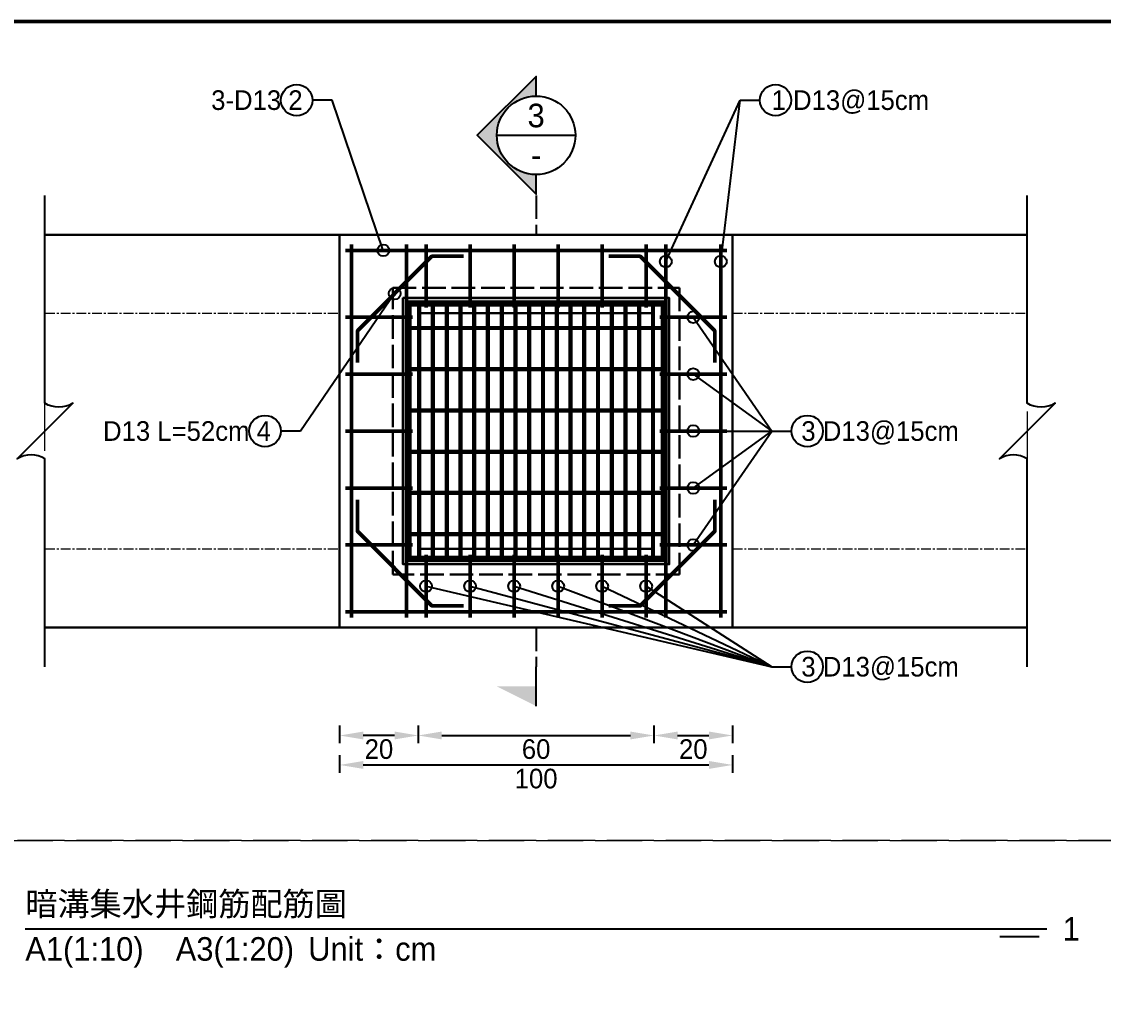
# Model space of a CAD drawing. Extents: x -7340 to 3675, y -3342 to 777.
# Drawn here: x -4635.9 to -4360.6, y -248.4 to 0 of the extents above; entities that cross this region are included whole.
import ezdxf
from ezdxf import colors
from ezdxf.entities.mleader import LeaderData, LeaderLine
from ezdxf.math import Vec2, Vec3

# ---------------------------------------------------------------- set-up
doc = ezdxf.new("R2010")
doc.units = 0
doc.header["$MEASUREMENT"] = 0
doc.linetypes.add('ACAD_ISO02W100', pattern=[15, 12, -3])
doc.linetypes.add('CENTERX2', pattern=[4, 2.5, -0.5, 0.5, -0.5])
for name, color, linetype, lineweight in [('一、3.基本-變更', 1, 'Continuous', 50), ('二、1.繪圖-既有設施', 8, 'Continuous', 20), ('二、2.繪圖-施作項目', 181, 'Continuous', 30), ('二、5.繪圖-鋼筋', 60, 'Continuous', 50), ('二、6.繪圖-其他施作項目', 35, 'Continuous', 30)]:
    doc.layers.add(name, color=color, linetype=linetype, lineweight=lineweight)
doc.layers.add('一、4.基本-隱藏', color=9, linetype='ACAD_ISO02W100', lineweight=20, plot=False)
doc.layers.add('三、3.文字-註解文字', color=2, linetype='Continuous')
doc.styles.add('次圖名(詳圖)', font='MS PGothic.ttf', dxfattribs={"height": 6})
doc.styles.add('註解文字(詳圖)', font='MS PGothic.ttf', dxfattribs={"height": 5})
doc.dimstyles.new('註解文字(詳圖)', dxfattribs={"dimtxt": 5, "dimasz": 6, "dimexe": 2, "dimexo": 5, "dimgap": 1, "dimtad": 2, "dimzin": 0, "dimdsep": 46, "dimtxsty": '註解文字(詳圖)', "dimcen": 0.1, "dimclrd": 144, "dimclre": 144, "dimclrt": 256, "dimadec": 0, "dimazin": 0, "dimtfac": 1, "dimtofl": 0, "dimtmove": 0, "dimatfit": 3, "dimfxlon": 1, "dimtolj": 1, "dimtzin": 0, "dimlwd": -1, "dimlwe": -1, "dimarcsym": 1})
pattern_1 = [(45, (-5940.3608, 109.4043), (-2.65165, 2.65165), []), (45, (-5939.477, 109.4043), (-2.65165, 2.65165), []), (45, (-5938.593, 109.4043), (-2.65165, 2.65165), []), (45, (-5937.709, 109.4043), (-2.65165, 2.65165), [])]

# ---------------------------------------------------------------- blocks, each defined once
blk = doc.blocks.new('*D331')
at = {"layer": 'Defpoints', "color": 0, "transparency": 16777216}
for p in [(-4555, -134.25), (-4535, -134.25), (-4555, -181.75)]:
    blk.add_point(p, dxfattribs=at)
at = {"layer": '三、3.文字-註解文字', "color": 144, "transparency": 16777216}
for p, q in [((-4555, -179.25), (-4555, -183.75)), ((-4535, -179.25), (-4535, -183.75)), ((-4541, -181.75), (-4549, -181.75))]:
    blk.add_line(p, q, dxfattribs=at)
for points in [[(-4549, -180.75), (-4549, -182.75), (-4555, -181.75)], [(-4541, -180.75), (-4541, -182.75), (-4535, -181.75)]]:
    blk.add_solid(points, dxfattribs=at)
at = {"layer": '三、3.文字-註解文字', "transparency": 16777216, "insert": (-4545, -185.25), "char_height": 5, "attachment_point": 5, "style": '註解文字(詳圖)'}
blk.add_mtext('\\A1;20', dxfattribs=at)
blk = doc.blocks.new('*D332')
at = {"layer": 'Defpoints', "color": 0, "transparency": 16777216}
for p in [(-4535, -134.25), (-4475, -134.25), (-4475, -181.75)]:
    blk.add_point(p, dxfattribs=at)
at = {"layer": '三、3.文字-註解文字', "color": 144, "transparency": 16777216}
for p, q in [((-4535, -179.25), (-4535, -183.75)), ((-4475, -179.25), (-4475, -183.75)), ((-4529, -181.75), (-4481, -181.75))]:
    blk.add_line(p, q, dxfattribs=at)
for points in [[(-4529, -180.75), (-4529, -182.75), (-4535, -181.75)], [(-4481, -180.75), (-4481, -182.75), (-4475, -181.75)]]:
    blk.add_solid(points, dxfattribs=at)
at = {"layer": '三、3.文字-註解文字', "transparency": 16777216, "insert": (-4505, -185.25), "char_height": 5, "attachment_point": 5, "style": '註解文字(詳圖)'}
blk.add_mtext('\\A1;60', dxfattribs=at)
blk = doc.blocks.new('*D333')
at = {"layer": 'Defpoints', "color": 0, "transparency": 16777216}
for p in [(-4475, -134.25), (-4455, -134.25), (-4455, -181.75)]:
    blk.add_point(p, dxfattribs=at)
at = {"layer": '三、3.文字-註解文字', "color": 144, "transparency": 16777216}
for p, q in [((-4475, -179.25), (-4475, -183.75)), ((-4455, -179.25), (-4455, -183.75)), ((-4469, -181.75), (-4461, -181.75))]:
    blk.add_line(p, q, dxfattribs=at)
for points in [[(-4469, -180.75), (-4469, -182.75), (-4475, -181.75)], [(-4461, -180.75), (-4461, -182.75), (-4455, -181.75)]]:
    blk.add_solid(points, dxfattribs=at)
at = {"layer": '三、3.文字-註解文字', "transparency": 16777216, "insert": (-4465, -185.25), "char_height": 5, "attachment_point": 5, "style": '註解文字(詳圖)'}
blk.add_mtext('\\A1;20', dxfattribs=at)
blk = doc.blocks.new('*D328')
at = {"layer": 'Defpoints', "color": 0, "transparency": 16777216}
for p in [(-4650, -54.25), (-4630, -54.25), (-4630, -74.25)]:
    blk.add_point(p, dxfattribs=at)
at = {"layer": '三、3.文字-註解文字', "color": 144, "transparency": 16777216}
for p, q in [((-4647.5, -54.25), (-4652, -54.25)), ((-4650, -68.25), (-4650, -60.25)), ((-4647.5, -74.25), (-4652, -74.25))]:
    blk.add_line(p, q, dxfattribs=at)
for points in [[(-4651, -60.25), (-4649, -60.25), (-4650, -54.25)], [(-4651, -68.25), (-4649, -68.25), (-4650, -74.25)]]:
    blk.add_solid(points, dxfattribs=at)
at = {"layer": '三、3.文字-註解文字', "transparency": 16777216, "insert": (-4653.5, -64.25), "char_height": 5, "attachment_point": 5, "rotation": 90, "style": '註解文字(詳圖)'}
blk.add_mtext('\\A1;20', dxfattribs=at)
blk = doc.blocks.new('*D329')
at = {"layer": 'Defpoints', "color": 0, "transparency": 16777216}
for p in [(-4630, -74.25), (-4650, -134.25), (-4630, -134.25)]:
    blk.add_point(p, dxfattribs=at)
at = {"layer": '三、3.文字-註解文字', "color": 144, "transparency": 16777216}
for p, q in [((-4647.5, -74.25), (-4652, -74.25)), ((-4650, -80.25), (-4650, -128.25)), ((-4647.5, -134.25), (-4652, -134.25))]:
    blk.add_line(p, q, dxfattribs=at)
for points in [[(-4651, -80.25), (-4649, -80.25), (-4650, -74.25)], [(-4651, -128.25), (-4649, -128.25), (-4650, -134.25)]]:
    blk.add_solid(points, dxfattribs=at)
at = {"layer": '三、3.文字-註解文字', "transparency": 16777216, "insert": (-4653.5, -104.25), "char_height": 5, "attachment_point": 5, "rotation": 90, "style": '註解文字(詳圖)'}
blk.add_mtext("\\A1;W'", dxfattribs=at)
blk = doc.blocks.new('*D330')
at = {"layer": 'Defpoints', "color": 0, "transparency": 16777216}
for p in [(-4630, -134.25), (-4650, -154.25), (-4630, -154.25)]:
    blk.add_point(p, dxfattribs=at)
at = {"layer": '三、3.文字-註解文字', "color": 144, "transparency": 16777216}
for p, q in [((-4647.5, -134.25), (-4652, -134.25)), ((-4650, -140.25), (-4650, -148.25)), ((-4647.5, -154.25), (-4652, -154.25))]:
    blk.add_line(p, q, dxfattribs=at)
for points in [[(-4651, -140.25), (-4649, -140.25), (-4650, -134.25)], [(-4651, -148.25), (-4649, -148.25), (-4650, -154.25)]]:
    blk.add_solid(points, dxfattribs=at)
at = {"layer": '三、3.文字-註解文字', "transparency": 16777216, "insert": (-4653.5, -144.25), "char_height": 5, "attachment_point": 5, "rotation": 90, "style": '註解文字(詳圖)'}
blk.add_mtext('\\A1;20', dxfattribs=at)
blk = doc.blocks.new('*D338')
at = {"layer": 'Defpoints', "color": 0, "transparency": 16777216}
for p in [(-4630, -54.25), (-4670, -154.25), (-4630, -154.25)]:
    blk.add_point(p, dxfattribs=at)
at = {"layer": '三、3.文字-註解文字', "color": 144, "transparency": 16777216}
for p, q in [((-4667.5, -54.25), (-4672, -54.25)), ((-4670, -60.25), (-4670, -148.25)), ((-4667.5, -154.25), (-4672, -154.25))]:
    blk.add_line(p, q, dxfattribs=at)
for points in [[(-4671, -60.25), (-4669, -60.25), (-4670, -54.25)], [(-4671, -148.25), (-4669, -148.25), (-4670, -154.25)]]:
    blk.add_solid(points, dxfattribs=at)
at = {"layer": '三、3.文字-註解文字', "transparency": 16777216, "insert": (-4673.5, -104.25), "char_height": 5, "attachment_point": 5, "rotation": 90, "style": '註解文字(詳圖)'}
blk.add_mtext('\\A1;W', dxfattribs=at)
blk = doc.blocks.new('_Small')
at = {"color": 0, "linetype": 'ByBlock', "lineweight": -2}
blk.add_circle((0, 0), 0.25, dxfattribs=at)
blk = doc.blocks.new('*D349')
at = {"layer": 'Defpoints', "color": 0, "transparency": 16777216}
for p in [(-4555, -134.25), (-4535, -134.25), (-4555, -181.75)]:
    blk.add_point(p, dxfattribs=at)
at = {"layer": '三、3.文字-註解文字', "color": 144, "transparency": 16777216}
for p, q in [((-4555, -179.25), (-4555, -183.75)), ((-4535, -179.25), (-4535, -183.75)), ((-4541, -181.75), (-4549, -181.75))]:
    blk.add_line(p, q, dxfattribs=at)
for points in [[(-4549, -180.75), (-4549, -182.75), (-4555, -181.75)], [(-4541, -180.75), (-4541, -182.75), (-4535, -181.75)]]:
    blk.add_solid(points, dxfattribs=at)
at = {"layer": '三、3.文字-註解文字', "transparency": 16777216, "insert": (-4545, -185.25), "char_height": 5, "attachment_point": 5, "style": '註解文字(詳圖)'}
blk.add_mtext('\\A1;20', dxfattribs=at)
blk = doc.blocks.new('*D354')
at = {"layer": 'Defpoints', "color": 0, "transparency": 16777216}
for p in [(-4555, -134.25), (-4535, -134.25), (-4555, -181.75)]:
    blk.add_point(p, dxfattribs=at)
at = {"layer": '三、3.文字-註解文字', "color": 144, "transparency": 16777216}
for p, q in [((-4555, -179.25), (-4555, -183.75)), ((-4535, -179.25), (-4535, -183.75)), ((-4541, -181.75), (-4549, -181.75))]:
    blk.add_line(p, q, dxfattribs=at)
for points in [[(-4549, -180.75), (-4549, -182.75), (-4555, -181.75)], [(-4541, -180.75), (-4541, -182.75), (-4535, -181.75)]]:
    blk.add_solid(points, dxfattribs=at)
at = {"layer": '三、3.文字-註解文字', "transparency": 16777216, "insert": (-4545, -185.25), "char_height": 5, "attachment_point": 5, "style": '註解文字(詳圖)'}
blk.add_mtext('\\A1;20', dxfattribs=at)
blk = doc.blocks.new('*D363')
at = {"layer": 'Defpoints', "color": 0, "transparency": 16777216}
for p in [(-4555, -134.25), (-4535, -134.25), (-4555, -181.75)]:
    blk.add_point(p, dxfattribs=at)
at = {"layer": '三、3.文字-註解文字', "color": 144, "transparency": 16777216}
for p, q in [((-4555, -179.25), (-4555, -183.75)), ((-4535, -179.25), (-4535, -183.75)), ((-4541, -181.75), (-4549, -181.75))]:
    blk.add_line(p, q, dxfattribs=at)
for points in [[(-4549, -180.75), (-4549, -182.75), (-4555, -181.75)], [(-4541, -180.75), (-4541, -182.75), (-4535, -181.75)]]:
    blk.add_solid(points, dxfattribs=at)
at = {"layer": '三、3.文字-註解文字', "transparency": 16777216, "insert": (-4545, -185.25), "char_height": 5, "attachment_point": 5, "style": '註解文字(詳圖)'}
blk.add_mtext('\\A1;20', dxfattribs=at)
blk = doc.blocks.new('*D375')
at = {"layer": 'Defpoints', "color": 0, "transparency": 16777216}
for p in [(-4555, -134.25), (-4535, -134.25), (-4555, -181.75)]:
    blk.add_point(p, dxfattribs=at)
at = {"layer": '三、3.文字-註解文字', "color": 144, "transparency": 16777216}
for p, q in [((-4555, -179.25), (-4555, -183.75)), ((-4535, -179.25), (-4535, -183.75)), ((-4541, -181.75), (-4549, -181.75))]:
    blk.add_line(p, q, dxfattribs=at)
for points in [[(-4549, -180.75), (-4549, -182.75), (-4555, -181.75)], [(-4541, -180.75), (-4541, -182.75), (-4535, -181.75)]]:
    blk.add_solid(points, dxfattribs=at)
at = {"layer": '三、3.文字-註解文字', "transparency": 16777216, "insert": (-4545, -185.25), "char_height": 5, "attachment_point": 5, "style": '註解文字(詳圖)'}
blk.add_mtext('\\A1;20', dxfattribs=at)
blk = doc.blocks.new('*D388')
at = {"layer": 'Defpoints', "color": 0, "transparency": 16777216}
for p in [(-4555, -134.25), (-4535, -134.25), (-4555, -181.75)]:
    blk.add_point(p, dxfattribs=at)
at = {"layer": '三、3.文字-註解文字', "color": 144, "transparency": 16777216}
for p, q in [((-4555, -179.25), (-4555, -183.75)), ((-4535, -179.25), (-4535, -183.75)), ((-4541, -181.75), (-4549, -181.75))]:
    blk.add_line(p, q, dxfattribs=at)
for points in [[(-4549, -180.75), (-4549, -182.75), (-4555, -181.75)], [(-4541, -180.75), (-4541, -182.75), (-4535, -181.75)]]:
    blk.add_solid(points, dxfattribs=at)
at = {"layer": '三、3.文字-註解文字', "transparency": 16777216, "insert": (-4545, -185.25), "char_height": 5, "attachment_point": 5, "style": '註解文字(詳圖)'}
blk.add_mtext('\\A1;20', dxfattribs=at)
blk = doc.blocks.new('*D393')
at = {"layer": 'Defpoints', "color": 0, "transparency": 16777216}
for p in [(-4555, -134.25), (-4535, -134.25), (-4555, -181.75)]:
    blk.add_point(p, dxfattribs=at)
at = {"layer": '三、3.文字-註解文字', "color": 144, "transparency": 16777216}
for p, q in [((-4555, -179.25), (-4555, -183.75)), ((-4535, -179.25), (-4535, -183.75)), ((-4541, -181.75), (-4549, -181.75))]:
    blk.add_line(p, q, dxfattribs=at)
for points in [[(-4549, -180.75), (-4549, -182.75), (-4555, -181.75)], [(-4541, -180.75), (-4541, -182.75), (-4535, -181.75)]]:
    blk.add_solid(points, dxfattribs=at)
at = {"layer": '三、3.文字-註解文字', "transparency": 16777216, "insert": (-4545, -185.25), "char_height": 5, "attachment_point": 5, "style": '註解文字(詳圖)'}
blk.add_mtext('\\A1;20', dxfattribs=at)
blk = doc.blocks.new('*D394')
at = {"layer": 'Defpoints', "color": 0, "transparency": 16777216}
for p in [(-4555, -154.25), (-4455, -154.25), (-4455, -189.25)]:
    blk.add_point(p, dxfattribs=at)
at = {"layer": '三、3.文字-註解文字', "color": 144, "transparency": 16777216}
for p, q in [((-4555, -186.75), (-4555, -191.25)), ((-4455, -186.75), (-4455, -191.25)), ((-4549, -189.25), (-4461, -189.25))]:
    blk.add_line(p, q, dxfattribs=at)
for points in [[(-4549, -188.25), (-4549, -190.25), (-4555, -189.25)], [(-4461, -188.25), (-4461, -190.25), (-4455, -189.25)]]:
    blk.add_solid(points, dxfattribs=at)
at = {"layer": '三、3.文字-註解文字', "transparency": 16777216, "insert": (-4505, -192.75), "char_height": 5, "attachment_point": 5, "style": '註解文字(詳圖)'}
blk.add_mtext('\\A1;100', dxfattribs=at)

msp = doc.modelspace()

# ---------------------------------------------------------------- hatches: boundary and pattern name
at = {"layer": '三、3.文字-註解文字'}
h = msp.add_hatch(color=256, dxfattribs=at)
h.dxf.hatch_style = 1
h.paths.add_polyline_path([(-4505, -13.943), (-4520, -28.943), (-4505, -43.943), (-4505, -38.943, -0.4142136), (-4515, -28.943, -0.4142136), (-4505, -18.943)])
h = msp.add_hatch(color=256, dxfattribs=at)
h.dxf.hatch_style = 1
h.paths.add_polyline_path([(-4515, -169.25), (-4505, -174.25), (-4505, -169.25)])
at = {"layer": '二、6.繪圖-其他施作項目'}
h = msp.add_hatch(color=256, dxfattribs=at)
h.dxf.hatch_style = 1
h.paths.add_polyline_path([(-4538.9, -138.15), (-4471.1, -138.15), (-4471.1, -70.35), (-4538.9, -70.35)])
h.paths.add_polyline_path([(-4538, -137.25), (-4472, -137.25), (-4472, -71.25), (-4538, -71.25)], flags=16)
h = msp.add_hatch(dxfattribs=at)
h.set_pattern_fill('ANSI34', color=256, scale=5)
h.set_pattern_definition(pattern_1)
h.paths.add_polyline_path([(-4473, -77.75), (-4537, -77.75), (-4537, -78.25), (-4473, -78.25)])
h = msp.add_hatch(dxfattribs=at)
h.set_pattern_fill('ANSI34', color=256, scale=5)
h.set_pattern_definition(pattern_1)
h.paths.add_polyline_path([(-4473, -88.25), (-4537, -88.25), (-4537, -88.75), (-4473, -88.75)])
h = msp.add_hatch(dxfattribs=at)
h.set_pattern_fill('ANSI34', color=256, scale=5)
h.set_pattern_definition(pattern_1)
h.paths.add_polyline_path([(-4473, -98.75), (-4537, -98.75), (-4537, -99.25), (-4473, -99.25)])
h = msp.add_hatch(dxfattribs=at)
h.set_pattern_fill('ANSI34', color=256, scale=5)
h.set_pattern_definition(pattern_1)
h.paths.add_polyline_path([(-4473, -109.25), (-4537, -109.25), (-4537, -109.75), (-4473, -109.75)])
h = msp.add_hatch(dxfattribs=at)
h.set_pattern_fill('ANSI34', color=256, scale=5)
h.set_pattern_definition(pattern_1)
h.paths.add_polyline_path([(-4473, -119.75), (-4537, -119.75), (-4537, -120.25), (-4473, -120.25)])
h = msp.add_hatch(dxfattribs=at)
h.set_pattern_fill('ANSI34', color=256, scale=5)
h.set_pattern_definition(pattern_1)
h.paths.add_polyline_path([(-4473, -130.25), (-4537, -130.25), (-4537, -130.75), (-4473, -130.75)])

# ---------------------------------------------------------------- linework, layer by layer
at = {"layer": '一、3.基本-變更'}
msp.add_lwpolyline([(-7340, 0), (-3920, 0), (-3920, -507), (-7340, -507)], close=True, dxfattribs=at)
at = {"layer": '一、4.基本-隱藏'}
for points in [[(-4700, 0), (-3920, 0), (-3920, -507), (-4700, -507)], [(-4700, 0), (-4310, 0), (-4310, -208.5), (-4700, -208.5)], [(-4630, -54.25), (-4380, -54.25), (-4380, -154.25), (-4630, -154.25)], [(-4700, -208.5), (-4310, -208.5), (-4310, -253.5), (-4700, -253.5)]]:
    msp.add_lwpolyline(points, close=True, dxfattribs=at)
at = {"layer": '三、3.文字-註解文字'}
for points in [[(-4505, -18.943), (-4505, -13.943), (-4520, -28.943), (-4505, -43.943), (-4505, -38.943)], [(-4515, -28.943), (-4495, -28.943)], [(-4505, -174.25), (-4505, -164.25)], [(-4635, -231), (-4375, -231)], [(-4377, -233), (-4387, -233)]]:
    msp.add_lwpolyline(points, dxfattribs=at)
for points in [[(-4630, -164.25), (-4630, -111.321, 0.2828427), (-4637.071, -111.321), (-4622.929, -97.179, -0.2828427), (-4630, -97.179), (-4630, -44.25)], [(-4380, -164.25), (-4380, -111.321, 0.2828427), (-4387.071, -111.321), (-4372.929, -97.179, -0.2828427), (-4380, -97.179), (-4380, -44.25)]]:
    msp.add_lwpolyline(points, format="xyb", dxfattribs=at)
at = {"layer": '三、3.文字-註解文字', "linetype": 'ACAD_ISO02W100', "ltscale": 0.5}
for points in [[(-4505, -44.25), (-4505, -54.25)], [(-4505, -154.25), (-4505, -164.25)]]:
    msp.add_lwpolyline(points, dxfattribs=at)
at = {"layer": '三、3.文字-註解文字'}
for centre, radius in [((-4565.93, -20), 4), ((-4444.07, -20), 4), ((-4505, -28.943), 10), ((-4574, -104.25), 4), ((-4436, -104.25), 4), ((-4436, -164.25), 4)]:
    msp.add_circle(centre, radius, dxfattribs=at)
at = {"layer": '二、1.繪圖-既有設施', "linetype": 'CENTERX2'}
for points in [[(-4630, -74.25), (-4555, -74.25)], [(-4455, -74.25), (-4380, -74.25)], [(-4630, -134.25), (-4555, -134.25)], [(-4455, -134.25), (-4380, -134.25)]]:
    msp.add_lwpolyline(points, dxfattribs=at)
at = {"layer": '二、2.繪圖-施作項目'}
for points in [[(-4630, -54.25), (-4380, -54.25)], [(-4555, -54.25), (-4555, -154.25)], [(-4455, -54.25), (-4455, -154.25)], [(-4630, -154.25), (-4380, -154.25)]]:
    msp.add_lwpolyline(points, dxfattribs=at)
msp.add_lwpolyline([(-4535, -74.25), (-4475, -74.25), (-4475, -134.25), (-4535, -134.25)], close=True, dxfattribs=at)
at = {"layer": '二、5.繪圖-鋼筋'}
for points in [[(-4552, -56.75), (-4552, -151.75)], [(-4538, -151.75), (-4538, -56.75)], [(-4533, -72.75), (-4533, -56.75)], [(-4521.8, -72.75), (-4521.8, -56.75)], [(-4510.6, -72.75), (-4510.6, -56.75)], [(-4499.4, -72.75), (-4499.4, -56.75)], [(-4488.2, -72.75), (-4488.2, -56.75)], [(-4477, -72.75), (-4477, -56.75)], [(-4472, -151.75), (-4472, -56.75)], [(-4458, -56.75), (-4458, -151.75)], [(-4553.5, -58.25), (-4456.5, -58.25)], [(-4550.5, -86.75), (-4550.5, -78.75), (-4531.5, -59.75), (-4523.5, -59.75)], [(-4459.5, -86.75), (-4459.5, -78.75), (-4478.5, -59.75), (-4486.5, -59.75)], [(-4553.5, -75.25), (-4536.5, -75.25)], [(-4473.5, -75.25), (-4456.5, -75.25)], [(-4553.5, -89.75), (-4536.5, -89.75)], [(-4473.5, -89.75), (-4456.5, -89.75)], [(-4553.5, -104.25), (-4536.5, -104.25)], [(-4473.5, -104.25), (-4456.5, -104.25)], [(-4553.5, -118.75), (-4536.5, -118.75)], [(-4473.5, -118.75), (-4456.5, -118.75)], [(-4550.5, -121.75), (-4550.5, -129.75), (-4531.5, -148.75), (-4523.5, -148.75)], [(-4459.5, -121.75), (-4459.5, -129.75), (-4478.5, -148.75), (-4486.5, -148.75)], [(-4553.5, -133.25), (-4536.5, -133.25)], [(-4473.5, -133.25), (-4456.5, -133.25)], [(-4533, -151.75), (-4533, -135.75)], [(-4521.8, -151.75), (-4521.8, -135.75)], [(-4510.6, -151.75), (-4510.6, -135.75)], [(-4499.4, -151.75), (-4499.4, -135.75)], [(-4488.2, -151.75), (-4488.2, -135.75)], [(-4477, -151.75), (-4477, -135.75)], [(-4553.5, -150.25), (-4456.5, -150.25)]]:
    msp.add_lwpolyline(points, dxfattribs=at)
at = {"layer": '二、6.繪圖-其他施作項目', "linetype": 'ACAD_ISO02W100', "ltscale": 0.5}
for points in [[(-4541.5, -67.75), (-4468.5, -67.75), (-4468.5, -140.75), (-4541.5, -140.75)], [(-4535, -74.25), (-4475, -74.25), (-4475, -134.25), (-4535, -134.25)]]:
    msp.add_lwpolyline(points, close=True, dxfattribs=at)
at = {"layer": '二、6.繪圖-其他施作項目'}
for points in [[(-4538.9, -70.35), (-4471.1, -70.35), (-4471.1, -138.15), (-4538.9, -138.15)], [(-4538, -71.25), (-4472, -71.25), (-4472, -137.25), (-4538, -137.25)], [(-4537.5, -71.75), (-4472.5, -71.75), (-4472.5, -136.75), (-4537.5, -136.75)]]:
    msp.add_lwpolyline(points, close=True, dxfattribs=at)
for points in [[(-4537.5, -71.75), (-4472.5, -71.75)], [(-4537.5, -71.75), (-4537.5, -136.75)], [(-4537, -71.75), (-4537, -136.75)], [(-4537, -72.25), (-4473, -72.25)], [(-4535, -72.25), (-4535, -77.75)], [(-4534.5, -72.25), (-4534.5, -77.75)], [(-4531.5, -72.25), (-4531.5, -77.75)], [(-4531, -72.25), (-4531, -77.75)], [(-4528, -72.25), (-4528, -77.75)], [(-4527.5, -72.25), (-4527.5, -77.75)], [(-4524.5, -72.25), (-4524.5, -77.75)], [(-4524, -72.25), (-4524, -77.75)], [(-4521, -72.25), (-4521, -77.75)], [(-4520.5, -72.25), (-4520.5, -77.75)], [(-4517.5, -72.25), (-4517.5, -77.75)], [(-4517, -72.25), (-4517, -77.75)], [(-4514, -72.25), (-4514, -77.75)], [(-4513.5, -72.25), (-4513.5, -77.75)], [(-4510.5, -72.25), (-4510.5, -77.75)], [(-4510, -72.25), (-4510, -77.75)], [(-4507, -72.25), (-4507, -77.75)], [(-4506.5, -72.25), (-4506.5, -77.75)], [(-4503.5, -72.25), (-4503.5, -77.75)], [(-4503, -72.25), (-4503, -77.75)], [(-4500, -72.25), (-4500, -77.75)], [(-4499.5, -72.25), (-4499.5, -77.75)], [(-4496.5, -72.25), (-4496.5, -77.75)], [(-4496, -72.25), (-4496, -77.75)], [(-4493, -72.25), (-4493, -77.75)], [(-4492.5, -72.25), (-4492.5, -77.75)], [(-4489.5, -72.25), (-4489.5, -77.75)], [(-4489, -72.25), (-4489, -77.75)], [(-4486, -72.25), (-4486, -77.75)], [(-4485.5, -72.25), (-4485.5, -77.75)], [(-4482.5, -72.25), (-4482.5, -77.75)], [(-4482, -72.25), (-4482, -77.75)], [(-4479, -72.25), (-4479, -77.75)], [(-4478.5, -72.25), (-4478.5, -77.75)], [(-4475.5, -72.25), (-4475.5, -77.75)], [(-4475, -72.25), (-4475, -77.75)], [(-4473, -71.75), (-4473, -136.75)], [(-4472.5, -71.75), (-4472.5, -136.75)], [(-4537, -77.75), (-4473, -77.75)], [(-4537, -78.25), (-4473, -78.25)], [(-4535, -78.25), (-4535, -88.25)], [(-4534.5, -78.25), (-4534.5, -88.25)], [(-4531.5, -78.25), (-4531.5, -88.25)], [(-4531, -78.25), (-4531, -88.25)], [(-4528, -78.25), (-4528, -88.25)], [(-4527.5, -78.25), (-4527.5, -88.25)], [(-4524.5, -78.25), (-4524.5, -88.25)], [(-4524, -78.25), (-4524, -88.25)], [(-4521, -78.25), (-4521, -88.25)], [(-4520.5, -78.25), (-4520.5, -88.25)], [(-4517.5, -78.25), (-4517.5, -88.25)], [(-4517, -78.25), (-4517, -88.25)], [(-4514, -78.25), (-4514, -88.25)], [(-4513.5, -78.25), (-4513.5, -88.25)], [(-4510.5, -78.25), (-4510.5, -88.25)], [(-4510, -78.25), (-4510, -88.25)], [(-4507, -78.25), (-4507, -88.25)], [(-4506.5, -78.25), (-4506.5, -88.25)], [(-4503.5, -78.25), (-4503.5, -88.25)], [(-4503, -78.25), (-4503, -88.25)], [(-4500, -78.25), (-4500, -88.25)], [(-4499.5, -78.25), (-4499.5, -88.25)], [(-4496.5, -78.25), (-4496.5, -88.25)], [(-4496, -78.25), (-4496, -88.25)], [(-4493, -78.25), (-4493, -88.25)], [(-4492.5, -78.25), (-4492.5, -88.25)], [(-4489.5, -78.25), (-4489.5, -88.25)], [(-4489, -78.25), (-4489, -88.25)], [(-4486, -78.25), (-4486, -88.25)], [(-4485.5, -78.25), (-4485.5, -88.25)], [(-4482.5, -78.25), (-4482.5, -88.25)], [(-4482, -78.25), (-4482, -88.25)], [(-4479, -78.25), (-4479, -88.25)], [(-4478.5, -78.25), (-4478.5, -88.25)], [(-4475.5, -78.25), (-4475.5, -88.25)], [(-4475, -78.25), (-4475, -88.25)], [(-4537, -88.25), (-4473, -88.25)], [(-4537, -88.75), (-4473, -88.75)], [(-4535, -88.75), (-4535, -98.75)], [(-4534.5, -88.75), (-4534.5, -98.75)], [(-4531.5, -88.75), (-4531.5, -98.75)], [(-4531, -88.75), (-4531, -98.75)], [(-4528, -88.75), (-4528, -98.75)], [(-4527.5, -88.75), (-4527.5, -98.75)], [(-4524.5, -88.75), (-4524.5, -98.75)], [(-4524, -88.75), (-4524, -98.75)], [(-4521, -88.75), (-4521, -98.75)], [(-4520.5, -88.75), (-4520.5, -98.75)], [(-4517.5, -88.75), (-4517.5, -98.75)], [(-4517, -88.75), (-4517, -98.75)], [(-4514, -88.75), (-4514, -98.75)], [(-4513.5, -88.75), (-4513.5, -98.75)], [(-4510.5, -88.75), (-4510.5, -98.75)], [(-4510, -88.75), (-4510, -98.75)], [(-4507, -88.75), (-4507, -98.75)], [(-4506.5, -88.75), (-4506.5, -98.75)], [(-4503.5, -88.75), (-4503.5, -98.75)], [(-4503, -88.75), (-4503, -98.75)], [(-4500, -88.75), (-4500, -98.75)], [(-4499.5, -88.75), (-4499.5, -98.75)], [(-4496.5, -88.75), (-4496.5, -98.75)], [(-4496, -88.75), (-4496, -98.75)], [(-4493, -88.75), (-4493, -98.75)], [(-4492.5, -88.75), (-4492.5, -98.75)], [(-4489.5, -88.75), (-4489.5, -98.75)], [(-4489, -88.75), (-4489, -98.75)], [(-4486, -88.75), (-4486, -98.75)], [(-4485.5, -88.75), (-4485.5, -98.75)], [(-4482.5, -88.75), (-4482.5, -98.75)], [(-4482, -88.75), (-4482, -98.75)], [(-4479, -88.75), (-4479, -98.75)], [(-4478.5, -88.75), (-4478.5, -98.75)], [(-4475.5, -88.75), (-4475.5, -98.75)], [(-4475, -88.75), (-4475, -98.75)], [(-4537, -98.75), (-4473, -98.75)], [(-4537, -99.25), (-4473, -99.25)], [(-4535, -99.25), (-4535, -109.25)], [(-4534.5, -99.25), (-4534.5, -109.25)], [(-4531.5, -99.25), (-4531.5, -109.25)], [(-4531, -99.25), (-4531, -109.25)], [(-4528, -99.25), (-4528, -109.25)], [(-4527.5, -99.25), (-4527.5, -109.25)], [(-4524.5, -99.25), (-4524.5, -109.25)], [(-4524, -99.25), (-4524, -109.25)], [(-4521, -99.25), (-4521, -109.25)], [(-4520.5, -99.25), (-4520.5, -109.25)], [(-4517.5, -99.25), (-4517.5, -109.25)], [(-4517, -99.25), (-4517, -109.25)], [(-4514, -99.25), (-4514, -109.25)], [(-4513.5, -99.25), (-4513.5, -109.25)], [(-4510.5, -99.25), (-4510.5, -109.25)], [(-4510, -99.25), (-4510, -109.25)], [(-4507, -99.25), (-4507, -109.25)], [(-4506.5, -99.25), (-4506.5, -109.25)], [(-4503.5, -99.25), (-4503.5, -109.25)], [(-4503, -99.25), (-4503, -109.25)], [(-4500, -99.25), (-4500, -109.25)], [(-4499.5, -99.25), (-4499.5, -109.25)], [(-4496.5, -99.25), (-4496.5, -109.25)], [(-4496, -99.25), (-4496, -109.25)], [(-4493, -99.25), (-4493, -109.25)], [(-4492.5, -99.25), (-4492.5, -109.25)], [(-4489.5, -99.25), (-4489.5, -109.25)], [(-4489, -99.25), (-4489, -109.25)], [(-4486, -99.25), (-4486, -109.25)], [(-4485.5, -99.25), (-4485.5, -109.25)], [(-4482.5, -99.25), (-4482.5, -109.25)], [(-4482, -99.25), (-4482, -109.25)], [(-4479, -99.25), (-4479, -109.25)], [(-4478.5, -99.25), (-4478.5, -109.25)], [(-4475.5, -99.25), (-4475.5, -109.25)], [(-4475, -99.25), (-4475, -109.25)], [(-4537, -109.25), (-4473, -109.25)], [(-4537, -109.75), (-4473, -109.75)], [(-4535, -109.75), (-4535, -119.75)], [(-4534.5, -109.75), (-4534.5, -119.75)], [(-4531.5, -109.75), (-4531.5, -119.75)], [(-4531, -109.75), (-4531, -119.75)], [(-4528, -109.75), (-4528, -119.75)], [(-4527.5, -109.75), (-4527.5, -119.75)], [(-4524.5, -109.75), (-4524.5, -119.75)], [(-4524, -109.75), (-4524, -119.75)], [(-4521, -109.75), (-4521, -119.75)], [(-4520.5, -109.75), (-4520.5, -119.75)], [(-4517.5, -109.75), (-4517.5, -119.75)], [(-4517, -109.75), (-4517, -119.75)], [(-4514, -109.75), (-4514, -119.75)], [(-4513.5, -109.75), (-4513.5, -119.75)], [(-4510.5, -109.75), (-4510.5, -119.75)], [(-4510, -109.75), (-4510, -119.75)], [(-4507, -109.75), (-4507, -119.75)], [(-4506.5, -109.75), (-4506.5, -119.75)], [(-4503.5, -109.75), (-4503.5, -119.75)], [(-4503, -109.75), (-4503, -119.75)], [(-4500, -109.75), (-4500, -119.75)], [(-4499.5, -109.75), (-4499.5, -119.75)], [(-4496.5, -109.75), (-4496.5, -119.75)], [(-4496, -109.75), (-4496, -119.75)], [(-4493, -109.75), (-4493, -119.75)], [(-4492.5, -109.75), (-4492.5, -119.75)], [(-4489.5, -109.75), (-4489.5, -119.75)], [(-4489, -109.75), (-4489, -119.75)], [(-4486, -109.75), (-4486, -119.75)], [(-4485.5, -109.75), (-4485.5, -119.75)], [(-4482.5, -109.75), (-4482.5, -119.75)], [(-4482, -109.75), (-4482, -119.75)], [(-4479, -109.75), (-4479, -119.75)], [(-4478.5, -109.75), (-4478.5, -119.75)], [(-4475.5, -109.75), (-4475.5, -119.75)], [(-4475, -109.75), (-4475, -119.75)], [(-4537, -119.75), (-4473, -119.75)], [(-4537, -120.25), (-4473, -120.25)], [(-4535, -120.25), (-4535, -130.25)], [(-4534.5, -120.25), (-4534.5, -130.25)], [(-4531.5, -120.25), (-4531.5, -130.25)], [(-4531, -120.25), (-4531, -130.25)], [(-4528, -120.25), (-4528, -130.25)], [(-4527.5, -120.25), (-4527.5, -130.25)], [(-4524.5, -120.25), (-4524.5, -130.25)], [(-4524, -120.25), (-4524, -130.25)], [(-4521, -120.25), (-4521, -130.25)], [(-4520.5, -120.25), (-4520.5, -130.25)], [(-4517.5, -120.25), (-4517.5, -130.25)], [(-4517, -120.25), (-4517, -130.25)], [(-4514, -120.25), (-4514, -130.25)], [(-4513.5, -120.25), (-4513.5, -130.25)], [(-4510.5, -120.25), (-4510.5, -130.25)], [(-4510, -120.25), (-4510, -130.25)], [(-4507, -120.25), (-4507, -130.25)], [(-4506.5, -120.25), (-4506.5, -130.25)], [(-4503.5, -120.25), (-4503.5, -130.25)], [(-4503, -120.25), (-4503, -130.25)], [(-4500, -120.25), (-4500, -130.25)], [(-4499.5, -120.25), (-4499.5, -130.25)], [(-4496.5, -120.25), (-4496.5, -130.25)], [(-4496, -120.25), (-4496, -130.25)], [(-4493, -120.25), (-4493, -130.25)], [(-4492.5, -120.25), (-4492.5, -130.25)], [(-4489.5, -120.25), (-4489.5, -130.25)], [(-4489, -120.25), (-4489, -130.25)], [(-4486, -120.25), (-4486, -130.25)], [(-4485.5, -120.25), (-4485.5, -130.25)], [(-4482.5, -120.25), (-4482.5, -130.25)], [(-4482, -120.25), (-4482, -130.25)], [(-4479, -120.25), (-4479, -130.25)], [(-4478.5, -120.25), (-4478.5, -130.25)], [(-4475.5, -120.25), (-4475.5, -130.25)], [(-4475, -120.25), (-4475, -130.25)], [(-4537, -130.25), (-4473, -130.25)], [(-4537, -130.75), (-4473, -130.75)], [(-4535, -130.75), (-4535, -136.25)], [(-4534.5, -130.75), (-4534.5, -136.25)], [(-4531.5, -130.75), (-4531.5, -136.25)], [(-4531, -130.75), (-4531, -136.25)], [(-4528, -130.75), (-4528, -136.25)], [(-4527.5, -130.75), (-4527.5, -136.25)], [(-4524.5, -130.75), (-4524.5, -136.25)], [(-4524, -130.75), (-4524, -136.25)], [(-4521, -130.75), (-4521, -136.25)], [(-4520.5, -130.75), (-4520.5, -136.25)], [(-4517.5, -130.75), (-4517.5, -136.25)], [(-4517, -130.75), (-4517, -136.25)], [(-4514, -130.75), (-4514, -136.25)], [(-4513.5, -130.75), (-4513.5, -136.25)], [(-4510.5, -130.75), (-4510.5, -136.25)], [(-4510, -130.75), (-4510, -136.25)], [(-4507, -130.75), (-4507, -136.25)], [(-4506.5, -130.75), (-4506.5, -136.25)], [(-4503.5, -130.75), (-4503.5, -136.25)], [(-4503, -130.75), (-4503, -136.25)], [(-4500, -130.75), (-4500, -136.25)], [(-4499.5, -130.75), (-4499.5, -136.25)], [(-4496.5, -130.75), (-4496.5, -136.25)], [(-4496, -130.75), (-4496, -136.25)], [(-4493, -130.75), (-4493, -136.25)], [(-4492.5, -130.75), (-4492.5, -136.25)], [(-4489.5, -130.75), (-4489.5, -136.25)], [(-4489, -130.75), (-4489, -136.25)], [(-4486, -130.75), (-4486, -136.25)], [(-4485.5, -130.75), (-4485.5, -136.25)], [(-4482.5, -130.75), (-4482.5, -136.25)], [(-4482, -130.75), (-4482, -136.25)], [(-4479, -130.75), (-4479, -136.25)], [(-4478.5, -130.75), (-4478.5, -136.25)], [(-4475.5, -130.75), (-4475.5, -136.25)], [(-4475, -130.75), (-4475, -136.25)], [(-4537.5, -136.75), (-4472.5, -136.75)], [(-4537, -136.25), (-4473, -136.25)]]:
    msp.add_lwpolyline(points, dxfattribs=at)

# ---------------------------------------------------------------- texts
at = {"layer": '三、3.文字-註解文字', "char_height": 6}
for s, width, gutter_width, insert, attachment_point, style in [('3', 6.60394, 25, (-4505, -23.943), 5, '註解文字(詳圖)'), ('-', 6.60394, 25, (-4505, -33.943), 5, '註解文字(詳圖)'), ('{\\fMS PGothic|b0|i0|c128|p34;暗溝}集水井{\\fMS PGothic|b0|i0|c128|p34;鋼筋配筋圖}', 113.35584, 15, (-4635, -225), 4, '次圖名(詳圖)'), ('1', 3, 15, (-4371, -231), 4, '次圖名(詳圖)'), ('A1(1:10)\u3000A3(1:20){\\fMS PGothic|b0|i0|c128|p34;^IUnit：cm}', 136.03259, 15, (-4635, -237), 4, '次圖名(詳圖)')]:
    msp.add_mtext_dynamic_manual_height_columns(s, width=width, gutter_width=gutter_width, heights=[0], dxfattribs=dict(at, insert=insert, attachment_point=attachment_point, style=style))

# ---------------------------------------------------------------- dimensions: what is measured, and where the dimension line sits
at = {"layer": '三、3.文字-註解文字'}
for base, p1, p2, text, picture, middle in [((-4670, -154.25), (-4630, -54.25), (-4630, -154.25), 'W', '*D338', (-4673.5, -104.25)), ((-4650, -54.25), (-4630, -74.25), (-4630, -54.25), '20', '*D328', (-4653.5, -64.25)), ((-4650, -134.25), (-4630, -74.25), (-4630, -134.25), "W'", '*D329', (-4653.5, -104.25)), ((-4650, -154.25), (-4630, -134.25), (-4630, -154.25), '20', '*D330', (-4653.5, -144.25))]:
    dim = msp.add_linear_dim(base=base, p1=p1, p2=p2, angle=90, text=text, dimstyle='註解文字(詳圖)', dxfattribs=at)
    dim.commit()
    dim.dimension.update_dxf_attribs({"geometry": picture, "text_midpoint": middle})
for base, p1, p2, text, picture, middle in [((-4555, -181.75), (-4535, -134.25), (-4555, -134.25), '20', '*D331', (-4545, -185.25)), ((-4555, -181.75), (-4535, -134.25), (-4555, -134.25), '20', '*D349', (-4545, -185.25)), ((-4555, -181.75), (-4535, -134.25), (-4555, -134.25), '20', '*D354', (-4545, -185.25)), ((-4555, -181.75), (-4535, -134.25), (-4555, -134.25), '20', '*D363', (-4545, -185.25)), ((-4555, -181.75), (-4535, -134.25), (-4555, -134.25), '20', '*D375', (-4545, -185.25)), ((-4555, -181.75), (-4535, -134.25), (-4555, -134.25), '20', '*D388', (-4545, -185.25)), ((-4555, -181.75), (-4535, -134.25), (-4555, -134.25), '20', '*D393', (-4545, -185.25)), ((-4475, -181.75), (-4535, -134.25), (-4475, -134.25), '60', '*D332', (-4505, -185.25)), ((-4455, -181.75), (-4475, -134.25), (-4455, -134.25), '20', '*D333', (-4465, -185.25)), ((-4455, -189.25), (-4555, -154.25), (-4455, -154.25), '100', '*D394', (-4505, -192.75))]:
    dim = msp.add_linear_dim(base=base, p1=p1, p2=p2, text=text, dimstyle='註解文字(詳圖)', dxfattribs=at)
    dim.commit()
    dim.dimension.update_dxf_attribs({"geometry": picture, "text_midpoint": middle})

# ---------------------------------------------------------------- leaders
ml = msp.add_multileader_mtext('Standard', dxfattribs=at)
ml.set_content('{\\fMS PGothic|b0|i0|c128|p34;3-D13 }2{\\fMS PGothic|b0|i0|c128|p34; }', color=256, style='註解文字(詳圖)')
ml.set_leader_properties(color=144, linetype='ByLayer', lineweight=-1)
ml.set_arrow_properties(name='SMALL')
ml.build(insert=Vec2(0, 0))
ml.multileader.update_dxf_attribs({"dogleg_length": 5, "arrow_head_size": 6})
ctx = ml.context
ctx.base_point, ctx.char_height, ctx.arrow_head_size, ctx.landing_gap_size, ctx.plane_origin = Vec3(-4591.305, -20), 5, 6, 2.5, Vec3(-4655.339, -67.835)
ctx.text_align_type = 2
notes = []
notes.append((ctx, [(1, (1, 1, 0), (-4556.93, -20), (-1, 0), 5, [(0, [(-4543.884, -58.25)], 0, [])])]))
ctx.mtext.insert, ctx.mtext.width, ctx.mtext.alignment, ctx.mtext.flow_direction = Vec3(-4564.43, -17.486), 42.33146, 3, 5
ml = msp.add_multileader_mtext('Standard', dxfattribs=at)
ml.set_content('{\\fMS PGothic|b0|i0|c128|p34;1 }D13@15cm', color=256, style='註解文字(詳圖)')
ml.set_leader_properties(color=144, linetype='ByLayer', lineweight=-1)
ml.set_arrow_properties(name='SMALL')
ml.build(insert=Vec2(0, 0))
ml.multileader.update_dxf_attribs({"dogleg_length": 5, "arrow_head_size": 6})
ctx = ml.context
ctx.base_point, ctx.char_height, ctx.arrow_head_size, ctx.landing_gap_size, ctx.plane_origin = Vec3(-4448.07, -20), 5, 6, 3, Vec3(-4490.695, -67.835)
notes.append((ctx, [(0, (1, 1, 0), (-4453.07, -20), (1, 0), 5, [(0, [(-4472, -61.081)], 0, [])])]))
ctx.mtext.insert, ctx.mtext.flow_direction = Vec3(-4445.07, -17.486), 5
ml = msp.add_multileader_mtext('Standard', dxfattribs=at)
ml.set_content('{\\fMS PGothic|b0|i0|c128|p34; }', color=256, style='註解文字(詳圖)')
ml.set_leader_properties(color=144, linetype='ByLayer', lineweight=-1)
ml.set_arrow_properties(name='SMALL')
ml.build(insert=Vec2(0, 0))
ml.multileader.update_dxf_attribs({"dogleg_length": 5, "arrow_head_size": 6})
ctx = ml.context
ctx.base_point, ctx.char_height, ctx.arrow_head_size, ctx.landing_gap_size, ctx.plane_origin = Vec3(-4448.07, -20), 5, 6, 3, Vec3(-4476.695, -67.835)
notes.append((ctx, [(0, (1, 1, 0), (-4453.07, -20), (1, 0), 5, [(0, [(-4458, -61.081)], 0, [])])]))
ctx.mtext.insert, ctx.mtext.flow_direction = Vec3(-4445.07, -17.5), 5
ml = msp.add_multileader_mtext('Standard', dxfattribs=at)
ml.set_content('{\\fMS PGothic|b0|i0|c128|p34;D13 }L=52cm{\\fMS PGothic|b0|i0|c128|p34; 4 }', color=256, style='註解文字(詳圖)')
ml.set_leader_properties(color=144, linetype='ByLayer', lineweight=-1)
ml.set_arrow_properties(name='SMALL')
ml.build(insert=Vec2(0, 0))
ml.multileader.update_dxf_attribs({"dogleg_length": 5, "arrow_head_size": 6})
ctx = ml.context
ctx.base_point, ctx.char_height, ctx.arrow_head_size, ctx.landing_gap_size, ctx.plane_origin = Vec3(-4618.153, -104.25), 5, 6, 2.5, Vec3(-4663.409, -152.085)
ctx.text_align_type = 2
notes.append((ctx, [(1, (1, 1, 0), (-4565, -104.25), (-1, 0), 5, [(0, [(-4541, -69.25)], 0, [])])]))
ctx.mtext.insert, ctx.mtext.width, ctx.mtext.alignment, ctx.mtext.flow_direction = Vec3(-4572.5, -101.736), 45.36597, 3, 5
ml = msp.add_multileader_mtext('Standard', dxfattribs=at)
ml.set_content('3{\\fMS PGothic|b0|i0|c128|p34; D13@15cm}', color=256, style='註解文字(詳圖)')
ml.set_leader_properties(color=144, linetype='ByLayer', lineweight=-1)
ml.set_arrow_properties(name='SMALL')
ml.build(insert=Vec2(0, 0))
ml.multileader.update_dxf_attribs({"dogleg_length": 5, "arrow_head_size": 6})
ctx = ml.context
ctx.base_point, ctx.char_height, ctx.arrow_head_size, ctx.landing_gap_size, ctx.plane_origin = Vec3(-4440, -104.25), 5, 6, 2.5, Vec3(-4482.625, -152.085)
notes.append((ctx, [(0, (1, 1, 0), (-4445, -104.25), (1, 0), 5, [(0, [(-4465, -75.25)], 0, [])])]))
ctx.mtext.insert, ctx.mtext.flow_direction = Vec3(-4437.5, -101.736), 5
ml = msp.add_multileader_mtext('Standard', dxfattribs=at)
ml.set_content('{\\fMS PGothic|b0|i0|c128|p34; }', color=256, style='註解文字(詳圖)')
ml.set_leader_properties(color=144, linetype='ByLayer', lineweight=-1)
ml.set_arrow_properties(name='SMALL')
ml.build(insert=Vec2(0, 0))
ml.multileader.update_dxf_attribs({"dogleg_length": 5, "arrow_head_size": 6})
ctx = ml.context
ctx.base_point, ctx.char_height, ctx.arrow_head_size, ctx.landing_gap_size, ctx.plane_origin = Vec3(-4440, -104.25), 5, 6, 3, Vec3(-4468.625, -152.085)
notes.append((ctx, [(0, (1, 1, 0), (-4445, -104.25), (1, 0), 5, [(0, [(-4465, -89.75)], 0, [])])]))
ctx.mtext.insert, ctx.mtext.flow_direction = Vec3(-4437, -101.75), 5
ml = msp.add_multileader_mtext('Standard', dxfattribs=at)
ml.set_content('{\\fMS PGothic|b0|i0|c128|p34; }', color=256, style='註解文字(詳圖)')
ml.set_leader_properties(color=144, linetype='ByLayer', lineweight=-1)
ml.set_arrow_properties(name='SMALL')
ml.build(insert=Vec2(0, 0))
ml.multileader.update_dxf_attribs({"dogleg_length": 5, "arrow_head_size": 6})
ctx = ml.context
ctx.base_point, ctx.char_height, ctx.arrow_head_size, ctx.landing_gap_size, ctx.plane_origin = Vec3(-4440, -104.25), 5, 6, 3, Vec3(-4468.625, -166.585)
notes.append((ctx, [(0, (1, 1, 0), (-4445, -104.25), (1, 0), 5, [(0, [(-4465, -104.25)], 0, [])])]))
ctx.mtext.insert, ctx.mtext.flow_direction = Vec3(-4437, -101.75), 5
ml = msp.add_multileader_mtext('Standard', dxfattribs=at)
ml.set_content('{\\fMS PGothic|b0|i0|c128|p34; }', color=256, style='註解文字(詳圖)')
ml.set_leader_properties(color=144, linetype='ByLayer', lineweight=-1)
ml.set_arrow_properties(name='SMALL')
ml.build(insert=Vec2(0, 0))
ml.multileader.update_dxf_attribs({"dogleg_length": 5, "arrow_head_size": 6})
ctx = ml.context
ctx.base_point, ctx.char_height, ctx.arrow_head_size, ctx.landing_gap_size, ctx.plane_origin = Vec3(-4440, -104.25), 5, 6, 3, Vec3(-4468.625, -181.085)
notes.append((ctx, [(0, (1, 1, 0), (-4445, -104.25), (1, 0), 5, [(0, [(-4465, -118.75)], 0, [])])]))
ctx.mtext.insert, ctx.mtext.flow_direction = Vec3(-4437, -101.75), 5
ml = msp.add_multileader_mtext('Standard', dxfattribs=at)
ml.set_content('{\\fMS PGothic|b0|i0|c128|p34; }', color=256, style='註解文字(詳圖)')
ml.set_leader_properties(color=144, linetype='ByLayer', lineweight=-1)
ml.set_arrow_properties(name='SMALL')
ml.build(insert=Vec2(0, 0))
ml.multileader.update_dxf_attribs({"dogleg_length": 5, "arrow_head_size": 6})
ctx = ml.context
ctx.base_point, ctx.char_height, ctx.arrow_head_size, ctx.landing_gap_size, ctx.plane_origin = Vec3(-4440, -104.25), 5, 6, 3, Vec3(-4468.625, -195.585)
notes.append((ctx, [(0, (1, 1, 0), (-4445, -104.25), (1, 0), 5, [(0, [(-4465, -133.25)], 0, [])])]))
ctx.mtext.insert, ctx.mtext.flow_direction = Vec3(-4437, -101.75), 5
ml = msp.add_multileader_mtext('Standard', dxfattribs=at)
ml.set_content('{\\fMS PGothic|b0|i0|c128|p34; }', color=256, style='註解文字(詳圖)')
ml.set_leader_properties(color=144, linetype='ByLayer', lineweight=-1)
ml.set_arrow_properties(name='SMALL')
ml.build(insert=Vec2(0, 0))
ml.multileader.update_dxf_attribs({"dogleg_length": 5, "arrow_head_size": 6})
ctx = ml.context
ctx.base_point, ctx.char_height, ctx.arrow_head_size, ctx.landing_gap_size, ctx.plane_origin = Vec3(-4440, -164.25), 5, 6, 3, Vec3(-4468.625, -255.585)
notes.append((ctx, [(0, (1, 1, 0), (-4445, -164.25), (1, 0), 5, [(0, [(-4533, -143.75)], 0, [])])]))
ctx.mtext.insert, ctx.mtext.flow_direction = Vec3(-4437, -161.75), 5
ml = msp.add_multileader_mtext('Standard', dxfattribs=at)
ml.set_content('{\\fMS PGothic|b0|i0|c128|p34; }', color=256, style='註解文字(詳圖)')
ml.set_leader_properties(color=144, linetype='ByLayer', lineweight=-1)
ml.set_arrow_properties(name='SMALL')
ml.build(insert=Vec2(0, 0))
ml.multileader.update_dxf_attribs({"dogleg_length": 5, "arrow_head_size": 6})
ctx = ml.context
ctx.base_point, ctx.char_height, ctx.arrow_head_size, ctx.landing_gap_size, ctx.plane_origin = Vec3(-4440, -164.25), 5, 6, 3, Vec3(-4468.625, -241.085)
notes.append((ctx, [(0, (1, 1, 0), (-4445, -164.25), (1, 0), 5, [(0, [(-4521.8, -143.75)], 0, [])])]))
ctx.mtext.insert, ctx.mtext.flow_direction = Vec3(-4437, -161.75), 5
ml = msp.add_multileader_mtext('Standard', dxfattribs=at)
ml.set_content('{\\fMS PGothic|b0|i0|c128|p34; }', color=256, style='註解文字(詳圖)')
ml.set_leader_properties(color=144, linetype='ByLayer', lineweight=-1)
ml.set_arrow_properties(name='SMALL')
ml.build(insert=Vec2(0, 0))
ml.multileader.update_dxf_attribs({"dogleg_length": 5, "arrow_head_size": 6})
ctx = ml.context
ctx.base_point, ctx.char_height, ctx.arrow_head_size, ctx.landing_gap_size, ctx.plane_origin = Vec3(-4440, -164.25), 5, 6, 3, Vec3(-4468.625, -226.585)
notes.append((ctx, [(0, (1, 1, 0), (-4445, -164.25), (1, 0), 5, [(0, [(-4510.6, -143.75)], 0, [])])]))
ctx.mtext.insert, ctx.mtext.flow_direction = Vec3(-4437, -161.75), 5
ml = msp.add_multileader_mtext('Standard', dxfattribs=at)
ml.set_content('{\\fMS PGothic|b0|i0|c128|p34; }', color=256, style='註解文字(詳圖)')
ml.set_leader_properties(color=144, linetype='ByLayer', lineweight=-1)
ml.set_arrow_properties(name='SMALL')
ml.build(insert=Vec2(0, 0))
ml.multileader.update_dxf_attribs({"dogleg_length": 5, "arrow_head_size": 6})
ctx = ml.context
ctx.base_point, ctx.char_height, ctx.arrow_head_size, ctx.landing_gap_size, ctx.plane_origin = Vec3(-4440, -164.25), 5, 6, 3, Vec3(-4468.625, -212.085)
notes.append((ctx, [(0, (1, 1, 0), (-4445, -164.25), (1, 0), 5, [(0, [(-4499.4, -143.75)], 0, [])])]))
ctx.mtext.insert, ctx.mtext.flow_direction = Vec3(-4437, -161.75), 5
ml = msp.add_multileader_mtext('Standard', dxfattribs=at)
ml.set_content('3{\\fMS PGothic|b0|i0|c128|p34; D13@15cm}', color=256, style='註解文字(詳圖)')
ml.set_leader_properties(color=144, linetype='ByLayer', lineweight=-1)
ml.set_arrow_properties(name='SMALL')
ml.build(insert=Vec2(0, 0))
ml.multileader.update_dxf_attribs({"dogleg_length": 5, "arrow_head_size": 6})
ctx = ml.context
ctx.base_point, ctx.char_height, ctx.arrow_head_size, ctx.landing_gap_size, ctx.plane_origin = Vec3(-4440, -164.25), 5, 6, 2.5, Vec3(-4482.625, -212.085)
notes.append((ctx, [(0, (1, 1, 0), (-4445, -164.25), (1, 0), 5, [(0, [(-4488.2, -143.75)], 0, [])])]))
ctx.mtext.insert, ctx.mtext.flow_direction = Vec3(-4437.5, -161.736), 5
ml = msp.add_multileader_mtext('Standard', dxfattribs=at)
ml.set_content('{\\fMS PGothic|b0|i0|c128|p34; }', color=256, style='註解文字(詳圖)')
ml.set_leader_properties(color=144, linetype='ByLayer', lineweight=-1)
ml.set_arrow_properties(name='SMALL')
ml.build(insert=Vec2(0, 0))
ml.multileader.update_dxf_attribs({"dogleg_length": 5, "arrow_head_size": 6})
ctx = ml.context
ctx.base_point, ctx.char_height, ctx.arrow_head_size, ctx.landing_gap_size, ctx.plane_origin = Vec3(-4440, -164.25), 5, 6, 2.5, Vec3(-4471.425, -212.085)
notes.append((ctx, [(0, (1, 1, 0), (-4445, -164.25), (1, 0), 5, [(0, [(-4477, -143.75)], 0, [])])]))
ctx.mtext.insert, ctx.mtext.flow_direction = Vec3(-4437.5, -161.75), 5
for ctx, leaders in notes:
    for number, flags, end, landing, length, lines in leaders:
        leader = LeaderData()
        leader.index, (leader.has_last_leader_line, leader.has_dogleg_vector, leader.attachment_direction) = number, flags
        leader.last_leader_point, leader.dogleg_vector, leader.dogleg_length = Vec3(end), Vec3(landing), length
        for number, points, colour, breaks in lines:
            line = LeaderLine()
            line.index, line.vertices, line.color, line.breaks = number, Vec3.list(points), colors.encode_raw_color(colour), breaks
            leader.lines.append(line)
        ctx.leaders.append(leader)

doc.saveas('drawing.dxf')
